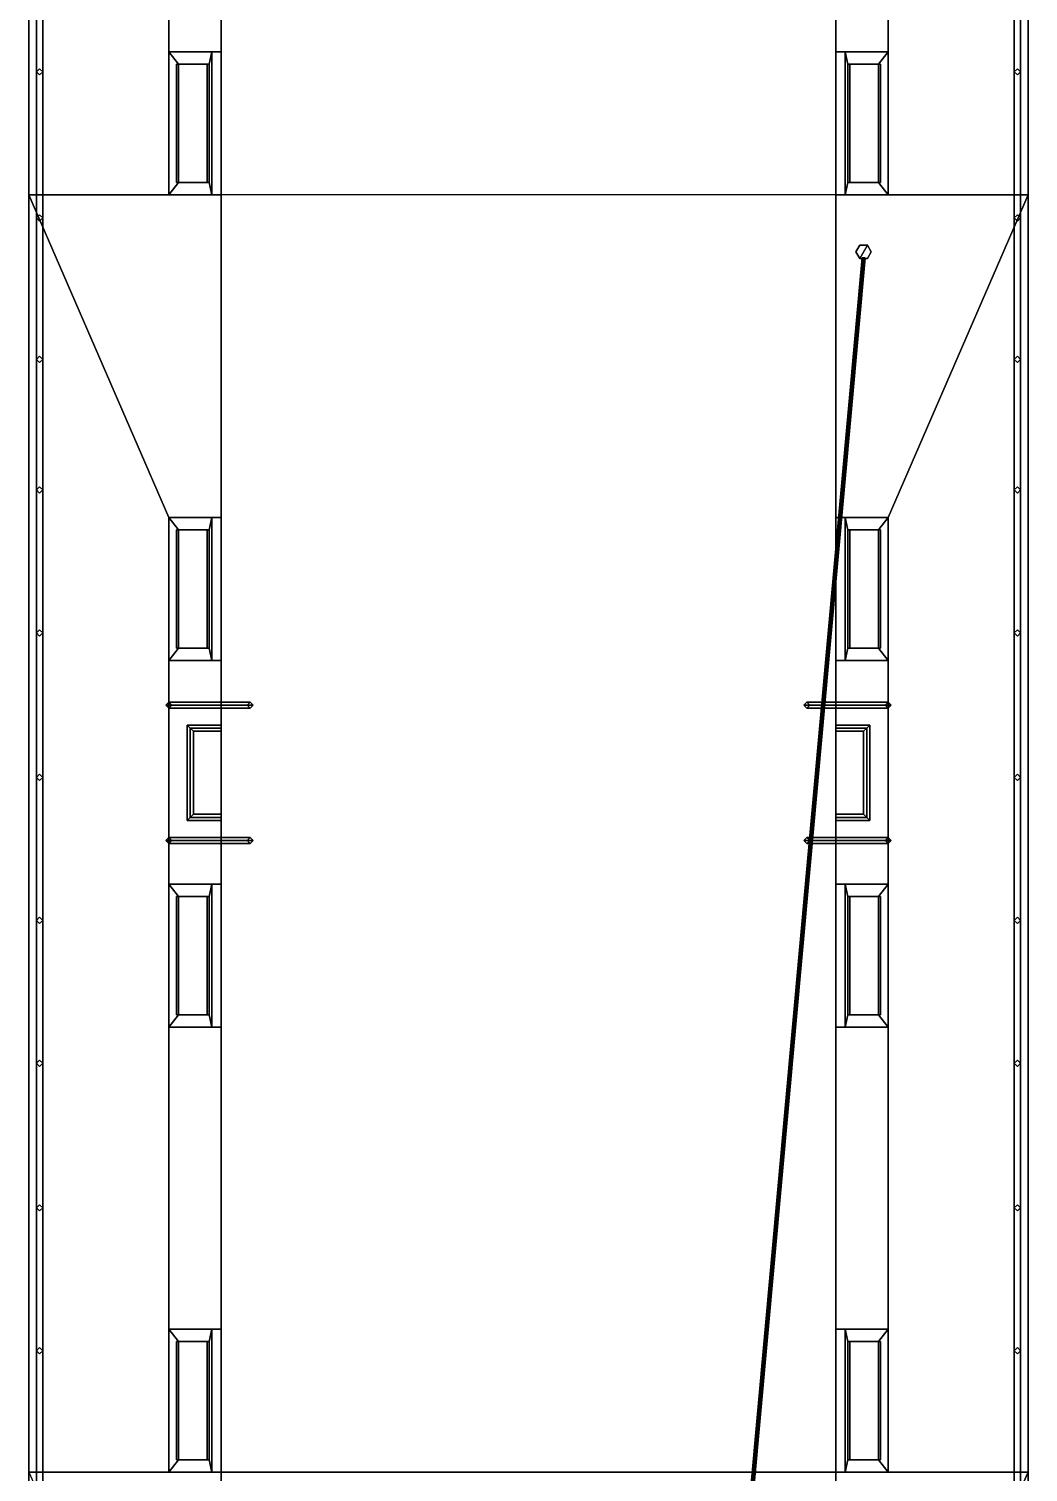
# Model space of a CAD drawing. Extents: x -3.3 to 3.3, y -23.5 to 23.5.
# Drawn here: x -3.25 to 3.25, y -7.39 to 2 of the extents above; entities that cross this region are included whole.
import ezdxf

# ---------------------------------------------------------------- set-up
doc = ezdxf.new("R2010")
doc.units = 0
doc.layers.get('0').update_dxf_attribs({"linetype": 'CONTINUOUS'})
doc.layers.add('RAILINGS', color=6, linetype='CONTINUOUS')

msp = doc.modelspace()

# ---------------------------------------------------------------- linework, layer by layer
for points in [[(-3.25, 10.1, -1.68), (-3.25, -15.78, -1.68), (-3.25, -23.47), (-3.25, 19.01)], [(3.25, -23.47), (3.25, -15.78, -1.68), (3.25, 10.1, -1.68), (3.25, 19.01)], [(3.25, 10.1, -1.68), (3.25, -15.78, -1.68), (-3.25, -15.78, -1.68), (-3.25, 10.1, -1.68)], [(-3.25, 10.1, 2.17), (-3.25, 0.92, 2.17), (-2.34, 0.92, 2.17), (-2.34, 4.65, 2.17)], [(-3.25, 10.1), (-3.25, 0.92), (-3.25, 0.92, 2.17), (-3.25, 10.1, 2.17)], [(2.34, 4.65, 2.17), (2.34, 0.92, 2.17), (3.25, 0.92, 2.17), (3.25, 10.1, 2.17)], [(3.25, 0.92, 2.17), (3.25, 0.92), (3.25, 10.1), (3.25, 10.1, 2.17)], [(-2.34, 3.72, 2.17), (-2.34, 1.85, 2.17), (-2, 1.85, 2.17), (-2, 3.72, 2.17)], [(2, 3.72, 2.17), (2, 1.85, 2.17), (2.34, 1.85, 2.17), (2.34, 3.72, 2.17)], [(-3.25, 0.92), (-3.25, -7.39), (-3.25, -7.39, 2.17), (-3.25, 0.92, 2.17)], [(-3.25, 0.92, 2.17), (-3.25, -7.39, 2.17), (-2.34, -7.39, 2.17), (-2.34, -1.18, 2.17)], [(-3.25, 0.92, 2.17), (-3.25, -7.39, 2.17), (3.25, -7.39, 2.17), (3.25, 0.92, 2.17)], [(-3.25, 0.92, 2.17), (-2.34, -1.18, 2.17), (-2, -1.18, 2.17), (-2, 0.92, 2.17)], [(2, -1.18, 2.17), (2.34, -1.18, 2.17), (3.25, 0.92, 2.17), (2, 0.92, 2.17)], [(2.34, -7.39, 2.17), (3.25, -7.39, 2.17), (3.25, 0.92, 2.17), (2.34, -1.18, 2.17)], [(3.25, -7.39, 2.17), (3.25, -7.39), (3.25, 0.92), (3.25, 0.92, 2.17)], [(2.155, 0.5933, 2.17), (2.13, 0.55, 2.17), (2.13, 0.55, 4.81), (2.155, 0.5933, 4.81)], [(2.155, 0.5933, 4.81), (2.13, 0.55, 4.81), (2.155, 0.5067, 4.81), (2.205, 0.5933, 4.81)], [(2.205, 0.5933, 2.17), (2.155, 0.5933, 2.17), (2.155, 0.5933, 4.81), (2.205, 0.5933, 4.81)], [(2.205, 0.5933, 4.81), (2.155, 0.5067, 4.81), (2.205, 0.5067, 4.81), (2.23, 0.55, 4.81)], [(2.23, 0.55, 2.17), (2.205, 0.5933, 2.17), (2.205, 0.5933, 4.81), (2.23, 0.55, 4.81)], [(2.17, 0.51, 4.71), (2.18, 0.51, 4.7), (0.91, -13.53, 6.93), (0.9, -13.53, 6.94)], [(2.18, 0.51, 4.72), (2.17, 0.51, 4.71), (0.9, -13.53, 6.94), (0.91, -13.53, 6.95)], [(2.18, 0.51, 4.7), (2.19, 0.51, 4.71), (0.92, -13.53, 6.94), (0.91, -13.53, 6.93)], [(2.19, 0.51, 4.71), (2.18, 0.51, 4.72), (0.91, -13.53, 6.95), (0.92, -13.53, 6.94)], [(2.13, 0.55, 2.17), (2.155, 0.5067, 2.17), (2.155, 0.5067, 4.81), (2.13, 0.55, 4.81)], [(2.155, 0.5067, 2.17), (2.205, 0.5067, 2.17), (2.205, 0.5067, 4.81), (2.155, 0.5067, 4.81)], [(2.205, 0.5067, 2.17), (2.23, 0.55, 2.17), (2.23, 0.55, 4.81), (2.205, 0.5067, 4.81)], [(-2.34, -2.11, 2.17), (-2.34, -3.565, 2.17), (-2, -3.565, 2.17), (-2, -2.11, 2.17)], [(2, -3.565, 2.17), (2.34, -3.565, 2.17), (2.34, -2.11, 2.17), (2, -2.11, 2.17)], [(-2, -2.55, 2.41), (-2, -2.53, 2.39), (-2.22, -2.53, 2.39), (-2.2, -2.55, 2.41)], [(-2, -2.53, 2.39), (-2, -2.55, 2.37), (-2.2, -2.55, 2.37), (-2.22, -2.53, 2.39)], [(-2.22, -3.15, 2.39), (-2.2, -3.13, 2.41), (-2.2, -2.55, 2.41), (-2.22, -2.53, 2.39)], [(-2.2, -3.13, 2.37), (-2.22, -3.15, 2.39), (-2.22, -2.53, 2.39), (-2.2, -2.55, 2.37)], [(-2.2, -3.13, 2.65), (-2.22, -3.15, 2.67), (-2.22, -2.53, 2.67), (-2.2, -2.55, 2.65)], [(-2.22, -3.15, 2.67), (-2.2, -3.13, 2.69), (-2.2, -2.55, 2.69), (-2.22, -2.53, 2.67)], [(-2, -2.53, 2.67), (-2, -2.55, 2.65), (-2.2, -2.55, 2.65), (-2.22, -2.53, 2.67)], [(-2, -2.55, 2.69), (-2, -2.53, 2.67), (-2.22, -2.53, 2.67), (-2.2, -2.55, 2.69)], [(-2, -2.55, 2.98), (-2, -2.53, 2.96), (-2.22, -2.53, 2.96), (-2.2, -2.55, 2.98)], [(-2, -2.53, 2.96), (-2, -2.55, 2.94), (-2.2, -2.55, 2.94), (-2.22, -2.53, 2.96)], [(-2.22, -3.15, 2.96), (-2.2, -3.13, 2.98), (-2.2, -2.55, 2.98), (-2.22, -2.53, 2.96)], [(-2.2, -3.13, 2.94), (-2.22, -3.15, 2.96), (-2.22, -2.53, 2.96), (-2.2, -2.55, 2.94)], [(-2.2, -3.13, 3.22), (-2.22, -3.15, 3.24), (-2.22, -2.53, 3.24), (-2.2, -2.55, 3.22)], [(-2.22, -3.15, 3.24), (-2.2, -3.13, 3.26), (-2.2, -2.55, 3.26), (-2.22, -2.53, 3.24)], [(-2, -2.53, 3.24), (-2, -2.55, 3.22), (-2.2, -2.55, 3.22), (-2.22, -2.53, 3.24)], [(-2, -2.55, 3.26), (-2, -2.53, 3.24), (-2.22, -2.53, 3.24), (-2.2, -2.55, 3.26)], [(-2, -2.55, 3.54), (-2, -2.53, 3.52), (-2.22, -2.53, 3.52), (-2.2, -2.55, 3.54)], [(-2, -2.53, 3.52), (-2, -2.55, 3.5), (-2.2, -2.55, 3.5), (-2.22, -2.53, 3.52)], [(-2.22, -3.15, 3.52), (-2.2, -3.13, 3.54), (-2.2, -2.55, 3.54), (-2.22, -2.53, 3.52)], [(-2.2, -3.13, 3.5), (-2.22, -3.15, 3.52), (-2.22, -2.53, 3.52), (-2.2, -2.55, 3.5)], [(2, -2.53, 2.39), (2, -2.55, 2.41), (2.2, -2.55, 2.41), (2.22, -2.53, 2.39)], [(2, -2.55, 2.37), (2, -2.53, 2.39), (2.22, -2.53, 2.39), (2.2, -2.55, 2.37)], [(2, -2.55, 2.65), (2, -2.53, 2.67), (2.22, -2.53, 2.67), (2.2, -2.55, 2.65)], [(2, -2.53, 2.67), (2, -2.55, 2.69), (2.2, -2.55, 2.69), (2.22, -2.53, 2.67)], [(2, -2.53, 2.96), (2, -2.55, 2.98), (2.2, -2.55, 2.98), (2.22, -2.53, 2.96)], [(2, -2.55, 2.94), (2, -2.53, 2.96), (2.22, -2.53, 2.96), (2.2, -2.55, 2.94)], [(2, -2.55, 3.22), (2, -2.53, 3.24), (2.22, -2.53, 3.24), (2.2, -2.55, 3.22)], [(2, -2.53, 3.24), (2, -2.55, 3.26), (2.2, -2.55, 3.26), (2.22, -2.53, 3.24)], [(2, -2.53, 3.52), (2, -2.55, 3.54), (2.2, -2.55, 3.54), (2.22, -2.53, 3.52)], [(2, -2.55, 3.5), (2, -2.53, 3.52), (2.22, -2.53, 3.52), (2.2, -2.55, 3.5)], [(2.22, -2.53, 2.39), (2.2, -2.55, 2.41), (2.2, -3.13, 2.41), (2.22, -3.15, 2.39)], [(2.2, -2.55, 2.37), (2.22, -2.53, 2.39), (2.22, -3.15, 2.39), (2.2, -3.13, 2.37)], [(2.2, -2.55, 2.65), (2.22, -2.53, 2.67), (2.22, -3.15, 2.67), (2.2, -3.13, 2.65)], [(2.22, -2.53, 2.67), (2.2, -2.55, 2.69), (2.2, -3.13, 2.69), (2.22, -3.15, 2.67)], [(2.22, -2.53, 2.96), (2.2, -2.55, 2.98), (2.2, -3.13, 2.98), (2.22, -3.15, 2.96)], [(2.2, -2.55, 2.94), (2.22, -2.53, 2.96), (2.22, -3.15, 2.96), (2.2, -3.13, 2.94)], [(2.2, -2.55, 3.22), (2.22, -2.53, 3.24), (2.22, -3.15, 3.24), (2.2, -3.13, 3.22)], [(2.22, -2.53, 3.24), (2.2, -2.55, 3.26), (2.2, -3.13, 3.26), (2.22, -3.15, 3.24)], [(2.22, -2.53, 3.52), (2.2, -2.55, 3.54), (2.2, -3.13, 3.54), (2.22, -3.15, 3.52)], [(2.2, -2.55, 3.5), (2.22, -2.53, 3.52), (2.22, -3.15, 3.52), (2.2, -3.13, 3.5)], [(-2, -2.57, 2.39), (-2, -2.55, 2.41), (-2.2, -2.55, 2.41), (-2.18, -2.57, 2.39)], [(-2, -2.55, 2.37), (-2, -2.57, 2.39), (-2.18, -2.57, 2.39), (-2.2, -2.55, 2.37)], [(-2.2, -3.13, 2.41), (-2.18, -3.11, 2.39), (-2.18, -2.57, 2.39), (-2.2, -2.55, 2.41)], [(-2.18, -3.11, 2.39), (-2.2, -3.13, 2.37), (-2.2, -2.55, 2.37), (-2.18, -2.57, 2.39)], [(-2.18, -3.11, 2.67), (-2.2, -3.13, 2.65), (-2.2, -2.55, 2.65), (-2.18, -2.57, 2.67)], [(-2.2, -3.13, 2.69), (-2.18, -3.11, 2.67), (-2.18, -2.57, 2.67), (-2.2, -2.55, 2.69)], [(-2, -2.55, 2.65), (-2, -2.57, 2.67), (-2.18, -2.57, 2.67), (-2.2, -2.55, 2.65)], [(-2, -2.57, 2.67), (-2, -2.55, 2.69), (-2.2, -2.55, 2.69), (-2.18, -2.57, 2.67)], [(-2, -2.57, 2.96), (-2, -2.55, 2.98), (-2.2, -2.55, 2.98), (-2.18, -2.57, 2.96)], [(-2, -2.55, 2.94), (-2, -2.57, 2.96), (-2.18, -2.57, 2.96), (-2.2, -2.55, 2.94)], [(-2.2, -3.13, 2.98), (-2.18, -3.11, 2.96), (-2.18, -2.57, 2.96), (-2.2, -2.55, 2.98)], [(-2.18, -3.11, 2.96), (-2.2, -3.13, 2.94), (-2.2, -2.55, 2.94), (-2.18, -2.57, 2.96)], [(-2.18, -3.11, 3.24), (-2.2, -3.13, 3.22), (-2.2, -2.55, 3.22), (-2.18, -2.57, 3.24)], [(-2.2, -3.13, 3.26), (-2.18, -3.11, 3.24), (-2.18, -2.57, 3.24), (-2.2, -2.55, 3.26)], [(-2, -2.55, 3.22), (-2, -2.57, 3.24), (-2.18, -2.57, 3.24), (-2.2, -2.55, 3.22)], [(-2, -2.57, 3.24), (-2, -2.55, 3.26), (-2.2, -2.55, 3.26), (-2.18, -2.57, 3.24)], [(-2, -2.57, 3.52), (-2, -2.55, 3.54), (-2.2, -2.55, 3.54), (-2.18, -2.57, 3.52)], [(-2, -2.55, 3.5), (-2, -2.57, 3.52), (-2.18, -2.57, 3.52), (-2.2, -2.55, 3.5)], [(-2.2, -3.13, 3.54), (-2.18, -3.11, 3.52), (-2.18, -2.57, 3.52), (-2.2, -2.55, 3.54)], [(-2.18, -3.11, 3.52), (-2.2, -3.13, 3.5), (-2.2, -2.55, 3.5), (-2.18, -2.57, 3.52)], [(2, -2.55, 2.41), (2, -2.57, 2.39), (2.18, -2.57, 2.39), (2.2, -2.55, 2.41)], [(2, -2.57, 2.39), (2, -2.55, 2.37), (2.2, -2.55, 2.37), (2.18, -2.57, 2.39)], [(2, -2.57, 2.67), (2, -2.55, 2.65), (2.2, -2.55, 2.65), (2.18, -2.57, 2.67)], [(2, -2.55, 2.69), (2, -2.57, 2.67), (2.18, -2.57, 2.67), (2.2, -2.55, 2.69)], [(2, -2.55, 2.98), (2, -2.57, 2.96), (2.18, -2.57, 2.96), (2.2, -2.55, 2.98)], [(2, -2.57, 2.96), (2, -2.55, 2.94), (2.2, -2.55, 2.94), (2.18, -2.57, 2.96)], [(2, -2.57, 3.24), (2, -2.55, 3.22), (2.2, -2.55, 3.22), (2.18, -2.57, 3.24)], [(2, -2.55, 3.26), (2, -2.57, 3.24), (2.18, -2.57, 3.24), (2.2, -2.55, 3.26)], [(2, -2.55, 3.54), (2, -2.57, 3.52), (2.18, -2.57, 3.52), (2.2, -2.55, 3.54)], [(2, -2.57, 3.52), (2, -2.55, 3.5), (2.2, -2.55, 3.5), (2.18, -2.57, 3.52)], [(2.2, -2.55, 2.41), (2.18, -2.57, 2.39), (2.18, -3.11, 2.39), (2.2, -3.13, 2.41)], [(2.18, -2.57, 2.39), (2.2, -2.55, 2.37), (2.2, -3.13, 2.37), (2.18, -3.11, 2.39)], [(2.18, -2.57, 2.67), (2.2, -2.55, 2.65), (2.2, -3.13, 2.65), (2.18, -3.11, 2.67)], [(2.2, -2.55, 2.69), (2.18, -2.57, 2.67), (2.18, -3.11, 2.67), (2.2, -3.13, 2.69)], [(2.2, -2.55, 2.98), (2.18, -2.57, 2.96), (2.18, -3.11, 2.96), (2.2, -3.13, 2.98)], [(2.18, -2.57, 2.96), (2.2, -2.55, 2.94), (2.2, -3.13, 2.94), (2.18, -3.11, 2.96)], [(2.18, -2.57, 3.24), (2.2, -2.55, 3.22), (2.2, -3.13, 3.22), (2.18, -3.11, 3.24)], [(2.2, -2.55, 3.26), (2.18, -2.57, 3.24), (2.18, -3.11, 3.24), (2.2, -3.13, 3.26)], [(2.2, -2.55, 3.54), (2.18, -2.57, 3.52), (2.18, -3.11, 3.52), (2.2, -3.13, 3.54)], [(2.18, -2.57, 3.52), (2.2, -2.55, 3.5), (2.2, -3.13, 3.5), (2.18, -3.11, 3.52)], [(-2, -3.15, 2.39), (-2, -3.13, 2.41), (-2.2, -3.13, 2.41), (-2.22, -3.15, 2.39)], [(-2, -3.13, 2.37), (-2, -3.15, 2.39), (-2.22, -3.15, 2.39), (-2.2, -3.13, 2.37)], [(-2, -3.13, 2.65), (-2, -3.15, 2.67), (-2.22, -3.15, 2.67), (-2.2, -3.13, 2.65)], [(-2, -3.15, 2.67), (-2, -3.13, 2.69), (-2.2, -3.13, 2.69), (-2.22, -3.15, 2.67)], [(-2, -3.15, 2.96), (-2, -3.13, 2.98), (-2.2, -3.13, 2.98), (-2.22, -3.15, 2.96)], [(-2, -3.13, 2.94), (-2, -3.15, 2.96), (-2.22, -3.15, 2.96), (-2.2, -3.13, 2.94)], [(-2, -3.13, 3.22), (-2, -3.15, 3.24), (-2.22, -3.15, 3.24), (-2.2, -3.13, 3.22)], [(-2, -3.15, 3.24), (-2, -3.13, 3.26), (-2.2, -3.13, 3.26), (-2.22, -3.15, 3.24)], [(-2, -3.15, 3.52), (-2, -3.13, 3.54), (-2.2, -3.13, 3.54), (-2.22, -3.15, 3.52)], [(-2, -3.13, 3.5), (-2, -3.15, 3.52), (-2.22, -3.15, 3.52), (-2.2, -3.13, 3.5)], [(-2, -3.13, 2.41), (-2, -3.11, 2.39), (-2.18, -3.11, 2.39), (-2.2, -3.13, 2.41)], [(-2, -3.11, 2.39), (-2, -3.13, 2.37), (-2.2, -3.13, 2.37), (-2.18, -3.11, 2.39)], [(-2, -3.11, 2.67), (-2, -3.13, 2.65), (-2.2, -3.13, 2.65), (-2.18, -3.11, 2.67)], [(-2, -3.13, 2.69), (-2, -3.11, 2.67), (-2.18, -3.11, 2.67), (-2.2, -3.13, 2.69)], [(-2, -3.13, 2.98), (-2, -3.11, 2.96), (-2.18, -3.11, 2.96), (-2.2, -3.13, 2.98)], [(-2, -3.11, 2.96), (-2, -3.13, 2.94), (-2.2, -3.13, 2.94), (-2.18, -3.11, 2.96)], [(-2, -3.11, 3.24), (-2, -3.13, 3.22), (-2.2, -3.13, 3.22), (-2.18, -3.11, 3.24)], [(-2, -3.13, 3.26), (-2, -3.11, 3.24), (-2.18, -3.11, 3.24), (-2.2, -3.13, 3.26)], [(-2, -3.13, 3.54), (-2, -3.11, 3.52), (-2.18, -3.11, 3.52), (-2.2, -3.13, 3.54)], [(-2, -3.11, 3.52), (-2, -3.13, 3.5), (-2.2, -3.13, 3.5), (-2.18, -3.11, 3.52)], [(2, -3.11, 2.39), (2, -3.13, 2.41), (2.2, -3.13, 2.41), (2.18, -3.11, 2.39)], [(2, -3.13, 2.37), (2, -3.11, 2.39), (2.18, -3.11, 2.39), (2.2, -3.13, 2.37)], [(2, -3.13, 2.65), (2, -3.11, 2.67), (2.18, -3.11, 2.67), (2.2, -3.13, 2.65)], [(2, -3.11, 2.67), (2, -3.13, 2.69), (2.2, -3.13, 2.69), (2.18, -3.11, 2.67)], [(2, -3.11, 2.96), (2, -3.13, 2.98), (2.2, -3.13, 2.98), (2.18, -3.11, 2.96)], [(2, -3.13, 2.94), (2, -3.11, 2.96), (2.18, -3.11, 2.96), (2.2, -3.13, 2.94)], [(2, -3.13, 3.22), (2, -3.11, 3.24), (2.18, -3.11, 3.24), (2.2, -3.13, 3.22)], [(2, -3.11, 3.24), (2, -3.13, 3.26), (2.2, -3.13, 3.26), (2.18, -3.11, 3.24)], [(2, -3.11, 3.52), (2, -3.13, 3.54), (2.2, -3.13, 3.54), (2.18, -3.11, 3.52)], [(2, -3.13, 3.5), (2, -3.11, 3.52), (2.18, -3.11, 3.52), (2.2, -3.13, 3.5)], [(2, -3.13, 2.41), (2, -3.15, 2.39), (2.22, -3.15, 2.39), (2.2, -3.13, 2.41)], [(2, -3.15, 2.39), (2, -3.13, 2.37), (2.2, -3.13, 2.37), (2.22, -3.15, 2.39)], [(2, -3.15, 2.67), (2, -3.13, 2.65), (2.2, -3.13, 2.65), (2.22, -3.15, 2.67)], [(2, -3.13, 2.69), (2, -3.15, 2.67), (2.22, -3.15, 2.67), (2.2, -3.13, 2.69)], [(2, -3.13, 2.98), (2, -3.15, 2.96), (2.22, -3.15, 2.96), (2.2, -3.13, 2.98)], [(2, -3.15, 2.96), (2, -3.13, 2.94), (2.2, -3.13, 2.94), (2.22, -3.15, 2.96)], [(2, -3.15, 3.24), (2, -3.13, 3.22), (2.2, -3.13, 3.22), (2.22, -3.15, 3.24)], [(2, -3.13, 3.26), (2, -3.15, 3.24), (2.22, -3.15, 3.24), (2.2, -3.13, 3.26)], [(2, -3.13, 3.54), (2, -3.15, 3.52), (2.22, -3.15, 3.52), (2.2, -3.13, 3.54)], [(2, -3.15, 3.52), (2, -3.13, 3.5), (2.2, -3.13, 3.5), (2.22, -3.15, 3.52)], [(-2.34, -4.495, 2.17), (-2.34, -6.46, 2.17), (-2, -6.46, 2.17), (-2, -4.495, 2.17)], [(2, -6.46, 2.17), (2.34, -6.46, 2.17), (2.34, -4.495, 2.17), (2, -4.495, 2.17)], [(-3.25, -7.39), (-3.25, -15.78), (-3.25, -15.78, 2.17), (-3.25, -7.39, 2.17)], [(-3.25, -7.39, 2.17), (-3.25, -15.78, 2.17), (3.25, -15.78, 2.17), (3.25, -7.39, 2.17)], [(-3.25, -7.39, 2.17), (-2.41, -9.25, 2.17), (-2, -9.25, 2.17), (-2, -7.39, 2.17)], [(2, -9.25, 2.17), (2.41, -9.25, 2.17), (3.25, -7.39, 2.17), (2, -7.39, 2.17)], [(2.41, -15.78, 2.17), (3.25, -15.78, 2.17), (3.25, -7.39, 2.17), (2.41, -9.25, 2.17)], [(3.25, -15.78, 2.17), (3.25, -15.78), (3.25, -7.39), (3.25, -7.39, 2.17)]]:
    msp.add_3dface(points)
at = {"color": 3}
for points in [[(-2, -9.25, 3.83), (-2, 7.41, 3.83), (-2, 4.65, 3.51), (-2, -7.39, 3.51)], [(-2, 7.41, 3.83), (-2, -9.25, 3.83), (2, -9.25, 3.83), (2, 7.41, 3.83)], [(2, 7.41, 3.83), (2, -9.25, 3.83), (2, -7.39, 3.51), (2, 4.65, 3.51)], [(-2, 3.72, 3.51), (-2, 3.72, 2.17), (-2, 1.85, 2.17), (-2, 1.85, 3.51)], [(2, 1.85, 3.51), (2, 1.85, 2.17), (2, 3.72, 2.17), (2, 3.72, 3.51)], [(-2, 1.85, 3.51), (-2, 1.85, 2.17), (-2.34, 1.85, 2.17), (-2.06, 1.85, 3.51)], [(-2.06, 1.85, 3.51), (-2.34, 1.85, 2.17), (-2.2771, 1.77, 2.4712), (-2.0767, 1.77, 3.43)], [(-2.2771, 1.77, 2.4712), (-2.34, 1.85, 2.17), (-2.34, 0.92, 2.17), (-2.2771, 1, 2.4712)], [(-2.06, 0.92, 3.51), (-2.06, 1.85, 3.51), (-2.0767, 1.77, 3.43), (-2.0767, 1, 3.43)], [(-2, 0.92, 3.51), (-2, 1.85, 3.51), (-2.06, 1.85, 3.51), (-2.06, 0.92, 3.51)], [(2.06, 1.85, 3.51), (2.34, 1.85, 2.17), (2, 1.85, 2.17), (2, 1.85, 3.51)], [(2, 1.85, 3.51), (2, 0.92, 3.51), (2.06, 0.92, 3.51), (2.06, 1.85, 3.51)], [(2.0767, 1.77, 3.43), (2.2771, 1.77, 2.4712), (2.34, 1.85, 2.17), (2.06, 1.85, 3.51)], [(2.06, 1.85, 3.51), (2.06, 0.92, 3.51), (2.0767, 1, 3.43), (2.0767, 1.77, 3.43)], [(2.2771, 1, 2.4712), (2.34, 0.92, 2.17), (2.34, 1.85, 2.17), (2.2771, 1.77, 2.4712)], [(-2.09, 1.77, 3.43), (-2.29, 1.77, 2.48), (-2.29, 1, 2.48), (-2.09, 1, 3.43)], [(-2.0767, 1.77, 3.43), (-2.2771, 1.77, 2.4712), (-2.29, 1.77, 2.48), (-2.09, 1.77, 3.43)], [(-2.29, 1, 2.48), (-2.29, 1.77, 2.48), (-2.2771, 1.77, 2.4712), (-2.2771, 1, 2.4712)], [(-2.0767, 1, 3.43), (-2.0767, 1.77, 3.43), (-2.09, 1.77, 3.43), (-2.09, 1, 3.43)], [(2.09, 1.77, 3.43), (2.29, 1.77, 2.48), (2.2771, 1.77, 2.4712), (2.0767, 1.77, 3.43)], [(2.0767, 1.77, 3.43), (2.0767, 1, 3.43), (2.09, 1, 3.43), (2.09, 1.77, 3.43)], [(2.09, 1, 3.43), (2.29, 1, 2.48), (2.29, 1.77, 2.48), (2.09, 1.77, 3.43)], [(2.29, 1.77, 2.48), (2.29, 1, 2.48), (2.2771, 1, 2.4712), (2.2771, 1.77, 2.4712)], [(-2.0767, 1, 3.43), (-2.2771, 1, 2.4712), (-2.34, 0.92, 2.17), (-2.06, 0.92, 3.51)], [(-2.09, 1, 3.43), (-2.29, 1, 2.48), (-2.2771, 1, 2.4712), (-2.0767, 1, 3.43)], [(2.06, 0.92, 3.51), (2.34, 0.92, 2.17), (2.2771, 1, 2.4712), (2.0767, 1, 3.43)], [(2.0767, 1, 3.43), (2.2771, 1, 2.4712), (2.29, 1, 2.48), (2.09, 1, 3.43)], [(-2.06, 0.92, 3.51), (-2.34, 0.92, 2.17), (-2, 0.92, 2.17), (-2, 0.92, 3.51)], [(-2, 0.92, 3.51), (-2, 0.92, 2.17), (-2, -1.18, 2.17), (-2, -1.18, 3.51)], [(2, -1.18, 3.51), (2, -1.18, 2.17), (2, 0.92, 2.17), (2, 0.92, 3.51)], [(2, 0.92, 3.51), (2, 0.92, 2.17), (2.34, 0.92, 2.17), (2.06, 0.92, 3.51)], [(-2.06, -1.18, 3.51), (-2.34, -1.18, 2.17), (-2.2771, -1.26, 2.4712), (-2.0767, -1.26, 3.43)], [(-2, -1.18, 3.51), (-2, -1.18, 2.17), (-2.34, -1.18, 2.17), (-2.06, -1.18, 3.51)], [(-2.2771, -1.26, 2.4712), (-2.34, -1.18, 2.17), (-2.34, -2.11, 2.17), (-2.2771, -2.03, 2.4712)], [(-2.06, -2.11, 3.51), (-2.06, -1.18, 3.51), (-2.0767, -1.26, 3.43), (-2.0767, -2.03, 3.43)], [(-2, -2.11, 3.51), (-2, -1.18, 3.51), (-2.06, -1.18, 3.51), (-2.06, -2.11, 3.51)], [(2.06, -1.18, 3.51), (2.34, -1.18, 2.17), (2, -1.18, 2.17), (2, -1.18, 3.51)], [(2, -1.18, 3.51), (2, -2.11, 3.51), (2.06, -2.11, 3.51), (2.06, -1.18, 3.51)], [(2.0767, -1.26, 3.43), (2.2771, -1.26, 2.4712), (2.34, -1.18, 2.17), (2.06, -1.18, 3.51)], [(2.06, -1.18, 3.51), (2.06, -2.11, 3.51), (2.0767, -2.03, 3.43), (2.0767, -1.26, 3.43)], [(2.2771, -2.03, 2.4712), (2.34, -2.11, 2.17), (2.34, -1.18, 2.17), (2.2771, -1.26, 2.4712)], [(-2.0767, -1.26, 3.43), (-2.2771, -1.26, 2.4712), (-2.29, -1.26, 2.48), (-2.09, -1.26, 3.43)], [(-2.09, -1.26, 3.43), (-2.29, -1.26, 2.48), (-2.29, -2.03, 2.48), (-2.09, -2.03, 3.43)], [(-2.29, -2.03, 2.48), (-2.29, -1.26, 2.48), (-2.2771, -1.26, 2.4712), (-2.2771, -2.03, 2.4712)], [(-2.0767, -2.03, 3.43), (-2.0767, -1.26, 3.43), (-2.09, -1.26, 3.43), (-2.09, -2.03, 3.43)], [(2.09, -1.26, 3.43), (2.29, -1.26, 2.48), (2.2771, -1.26, 2.4712), (2.0767, -1.26, 3.43)], [(2.0767, -1.26, 3.43), (2.0767, -2.03, 3.43), (2.09, -2.03, 3.43), (2.09, -1.26, 3.43)], [(2.09, -2.03, 3.43), (2.29, -2.03, 2.48), (2.29, -1.26, 2.48), (2.09, -1.26, 3.43)], [(2.29, -1.26, 2.48), (2.29, -2.03, 2.48), (2.2771, -2.03, 2.4712), (2.2771, -1.26, 2.4712)], [(-2.0767, -2.03, 3.43), (-2.2771, -2.03, 2.4712), (-2.34, -2.11, 2.17), (-2.06, -2.11, 3.51)], [(-2.09, -2.03, 3.43), (-2.29, -2.03, 2.48), (-2.2771, -2.03, 2.4712), (-2.0767, -2.03, 3.43)], [(2.06, -2.11, 3.51), (2.34, -2.11, 2.17), (2.2771, -2.03, 2.4712), (2.0767, -2.03, 3.43)], [(2.0767, -2.03, 3.43), (2.2771, -2.03, 2.4712), (2.29, -2.03, 2.48), (2.09, -2.03, 3.43)], [(-2.06, -2.11, 3.51), (-2.34, -2.11, 2.17), (-2, -2.11, 2.17), (-2, -2.11, 3.51)], [(-2, -2.11, 3.51), (-2, -2.11, 2.17), (-2, -3.565, 2.17), (-2, -3.565, 3.51)], [(2, -3.565, 3.51), (2, -3.565, 2.17), (2, -2.11, 2.17), (2, -2.11, 3.51)], [(2, -2.11, 3.51), (2, -2.11, 2.17), (2.34, -2.11, 2.17), (2.06, -2.11, 3.51)], [(-2.2771, -3.645, 2.4712), (-2.34, -3.565, 2.17), (-2.34, -4.495, 2.17), (-2.2771, -4.415, 2.4712)], [(-2.06, -3.565, 3.51), (-2.34, -3.565, 2.17), (-2.2771, -3.645, 2.4712), (-2.0767, -3.645, 3.43)], [(-2, -3.565, 3.51), (-2, -3.565, 2.17), (-2.34, -3.565, 2.17), (-2.06, -3.565, 3.51)], [(-2.06, -4.495, 3.51), (-2.06, -3.565, 3.51), (-2.0767, -3.645, 3.43), (-2.0767, -4.415, 3.43)], [(-2, -4.495, 3.51), (-2, -3.565, 3.51), (-2.06, -3.565, 3.51), (-2.06, -4.495, 3.51)], [(2, -3.565, 3.51), (2, -4.495, 3.51), (2.06, -4.495, 3.51), (2.06, -3.565, 3.51)], [(2.06, -3.565, 3.51), (2.34, -3.565, 2.17), (2, -3.565, 2.17), (2, -3.565, 3.51)], [(2.06, -3.565, 3.51), (2.06, -4.495, 3.51), (2.0767, -4.415, 3.43), (2.0767, -3.645, 3.43)], [(2.0767, -3.645, 3.43), (2.2771, -3.645, 2.4712), (2.34, -3.565, 2.17), (2.06, -3.565, 3.51)], [(2.2771, -4.415, 2.4712), (2.34, -4.495, 2.17), (2.34, -3.565, 2.17), (2.2771, -3.645, 2.4712)], [(-2.09, -3.645, 3.43), (-2.29, -3.645, 2.48), (-2.29, -4.415, 2.48), (-2.09, -4.415, 3.43)], [(-2.0767, -3.645, 3.43), (-2.2771, -3.645, 2.4712), (-2.29, -3.645, 2.48), (-2.09, -3.645, 3.43)], [(-2.29, -4.415, 2.48), (-2.29, -3.645, 2.48), (-2.2771, -3.645, 2.4712), (-2.2771, -4.415, 2.4712)], [(-2.0767, -4.415, 3.43), (-2.0767, -3.645, 3.43), (-2.09, -3.645, 3.43), (-2.09, -4.415, 3.43)], [(2.09, -3.645, 3.43), (2.29, -3.645, 2.48), (2.2771, -3.645, 2.4712), (2.0767, -3.645, 3.43)], [(2.0767, -3.645, 3.43), (2.0767, -4.415, 3.43), (2.09, -4.415, 3.43), (2.09, -3.645, 3.43)], [(2.09, -4.415, 3.43), (2.29, -4.415, 2.48), (2.29, -3.645, 2.48), (2.09, -3.645, 3.43)], [(2.29, -3.645, 2.48), (2.29, -4.415, 2.48), (2.2771, -4.415, 2.4712), (2.2771, -3.645, 2.4712)], [(-2.0767, -4.415, 3.43), (-2.2771, -4.415, 2.4712), (-2.34, -4.495, 2.17), (-2.06, -4.495, 3.51)], [(-2.06, -4.495, 3.51), (-2.34, -4.495, 2.17), (-2, -4.495, 2.17), (-2, -4.495, 3.51)], [(-2.09, -4.415, 3.43), (-2.29, -4.415, 2.48), (-2.2771, -4.415, 2.4712), (-2.0767, -4.415, 3.43)], [(-2, -4.495, 3.51), (-2, -4.495, 2.17), (-2, -6.46, 2.17), (-2, -6.46, 3.51)], [(2, -6.46, 3.51), (2, -6.46, 2.17), (2, -4.495, 2.17), (2, -4.495, 3.51)], [(2, -4.495, 3.51), (2, -4.495, 2.17), (2.34, -4.495, 2.17), (2.06, -4.495, 3.51)], [(2.06, -4.495, 3.51), (2.34, -4.495, 2.17), (2.2771, -4.415, 2.4712), (2.0767, -4.415, 3.43)], [(2.0767, -4.415, 3.43), (2.2771, -4.415, 2.4712), (2.29, -4.415, 2.48), (2.09, -4.415, 3.43)], [(-2, -6.46, 3.51), (-2, -6.46, 2.17), (-2.34, -6.46, 2.17), (-2.06, -6.46, 3.51)], [(-2.06, -6.46, 3.51), (-2.34, -6.46, 2.17), (-2.2771, -6.54, 2.4712), (-2.0767, -6.54, 3.43)], [(-2.2771, -6.54, 2.4712), (-2.34, -6.46, 2.17), (-2.34, -7.39, 2.17), (-2.2771, -7.31, 2.4712)], [(-2.06, -7.39, 3.51), (-2.06, -6.46, 3.51), (-2.0767, -6.54, 3.43), (-2.0767, -7.31, 3.43)], [(-2, -7.39, 3.51), (-2, -6.46, 3.51), (-2.06, -6.46, 3.51), (-2.06, -7.39, 3.51)], [(2.06, -6.46, 3.51), (2.34, -6.46, 2.17), (2, -6.46, 2.17), (2, -6.46, 3.51)], [(2, -6.46, 3.51), (2, -7.39, 3.51), (2.06, -7.39, 3.51), (2.06, -6.46, 3.51)], [(2.0767, -6.54, 3.43), (2.2771, -6.54, 2.4712), (2.34, -6.46, 2.17), (2.06, -6.46, 3.51)], [(2.06, -6.46, 3.51), (2.06, -7.39, 3.51), (2.0767, -7.31, 3.43), (2.0767, -6.54, 3.43)], [(2.2771, -7.31, 2.4712), (2.34, -7.39, 2.17), (2.34, -6.46, 2.17), (2.2771, -6.54, 2.4712)], [(-2.0767, -6.54, 3.43), (-2.2771, -6.54, 2.4712), (-2.29, -6.54, 2.48), (-2.09, -6.54, 3.43)], [(-2.09, -6.54, 3.43), (-2.29, -6.54, 2.48), (-2.29, -7.31, 2.48), (-2.09, -7.31, 3.43)], [(-2.29, -7.31, 2.48), (-2.29, -6.54, 2.48), (-2.2771, -6.54, 2.4712), (-2.2771, -7.31, 2.4712)], [(-2.0767, -7.31, 3.43), (-2.0767, -6.54, 3.43), (-2.09, -6.54, 3.43), (-2.09, -7.31, 3.43)], [(2.09, -6.54, 3.43), (2.29, -6.54, 2.48), (2.2771, -6.54, 2.4712), (2.0767, -6.54, 3.43)], [(2.0767, -6.54, 3.43), (2.0767, -7.31, 3.43), (2.09, -7.31, 3.43), (2.09, -6.54, 3.43)], [(2.09, -7.31, 3.43), (2.29, -7.31, 2.48), (2.29, -6.54, 2.48), (2.09, -6.54, 3.43)], [(2.29, -6.54, 2.48), (2.29, -7.31, 2.48), (2.2771, -7.31, 2.4712), (2.2771, -6.54, 2.4712)], [(-2.0767, -7.31, 3.43), (-2.2771, -7.31, 2.4712), (-2.34, -7.39, 2.17), (-2.06, -7.39, 3.51)], [(-2.09, -7.31, 3.43), (-2.29, -7.31, 2.48), (-2.2771, -7.31, 2.4712), (-2.0767, -7.31, 3.43)], [(2.06, -7.39, 3.51), (2.34, -7.39, 2.17), (2.2771, -7.31, 2.4712), (2.0767, -7.31, 3.43)], [(2.0767, -7.31, 3.43), (2.2771, -7.31, 2.4712), (2.29, -7.31, 2.48), (2.09, -7.31, 3.43)], [(-2.06, -7.39, 3.51), (-2.34, -7.39, 2.17), (-2, -7.39, 2.17), (-2, -7.39, 3.51)], [(-2, -7.39, 3.51), (-2, -7.39, 2.17), (-2, -9.25, 2.17), (-2, -9.25, 3.83)], [(2, -9.25, 3.83), (2, -9.25, 2.17), (2, -7.39, 2.17), (2, -7.39, 3.51)], [(2, -7.39, 3.51), (2, -7.39, 2.17), (2.34, -7.39, 2.17), (2.06, -7.39, 3.51)]]:
    msp.add_3dface(points, dxfattribs=at)
at = {"layer": 'RAILINGS'}
for points in [[(-3.16, 20.36, 2.65), (-3.16, -23.38, 2.65), (-3.2, -23.38, 2.65), (-3.2, 20.36, 2.65)], [(-3.2, 20.36, 2.65), (-3.2, -23.38, 2.65), (-3.16, -23.38, 2.65), (-3.16, 20.36, 2.65)], [(-3.2, 20.36, 3.11), (-3.2, -23.38, 3.11), (-3.16, -23.38, 3.11), (-3.16, 20.36, 3.11)], [(-3.16, 20.36, 3.11), (-3.16, -23.38, 3.11), (-3.2, -23.38, 3.11), (-3.2, 20.36, 3.11)], [(3.16, 20.36, 2.65), (3.16, -23.38, 2.65), (3.2, -23.38, 2.65), (3.2, 20.36, 2.65)], [(3.2, 20.36, 2.65), (3.2, -23.38, 2.65), (3.16, -23.38, 2.65), (3.16, 20.36, 2.65)], [(3.16, 20.36, 3.11), (3.16, -23.38, 3.11), (3.2, -23.38, 3.11), (3.2, 20.36, 3.11)], [(3.2, 20.36, 3.11), (3.2, -23.38, 3.11), (3.16, -23.38, 3.11), (3.16, 20.36, 3.11)], [(-3.18, 1.74, 2.17), (-3.2, 1.72, 2.17), (-3.2, 1.72, 3.11), (-3.18, 1.74, 3.11)], [(-3.2, 1.72, 2.17), (-3.18, 1.7, 2.17), (-3.18, 1.7, 3.11), (-3.2, 1.72, 3.11)], [(-3.16, 1.72, 2.17), (-3.18, 1.74, 2.17), (-3.18, 1.74, 3.11), (-3.16, 1.72, 3.11)], [(-3.18, 1.7, 2.17), (-3.16, 1.72, 2.17), (-3.16, 1.72, 3.11), (-3.18, 1.7, 3.11)], [(3.18, 1.74, 2.17), (3.16, 1.72, 2.17), (3.16, 1.72, 3.11), (3.18, 1.74, 3.11)], [(3.16, 1.72, 2.17), (3.18, 1.7, 2.17), (3.18, 1.7, 3.11), (3.16, 1.72, 3.11)], [(3.2, 1.72, 2.17), (3.18, 1.74, 2.17), (3.18, 1.74, 3.11), (3.2, 1.72, 3.11)], [(3.18, 1.7, 2.17), (3.2, 1.72, 2.17), (3.2, 1.72, 3.11), (3.18, 1.7, 3.11)], [(-3.18, 0.79, 2.17), (-3.2, 0.77, 2.17), (-3.2, 0.77, 3.11), (-3.18, 0.79, 3.11)], [(-3.2, 0.77, 2.17), (-3.18, 0.75, 2.17), (-3.18, 0.75, 3.11), (-3.2, 0.77, 3.11)], [(-3.16, 0.77, 2.17), (-3.18, 0.79, 2.17), (-3.18, 0.79, 3.11), (-3.16, 0.77, 3.11)], [(-3.18, 0.75, 2.17), (-3.16, 0.77, 2.17), (-3.16, 0.77, 3.11), (-3.18, 0.75, 3.11)], [(3.18, 0.79, 2.17), (3.16, 0.77, 2.17), (3.16, 0.77, 3.11), (3.18, 0.79, 3.11)], [(3.16, 0.77, 2.17), (3.18, 0.75, 2.17), (3.18, 0.75, 3.11), (3.16, 0.77, 3.11)], [(3.2, 0.77, 2.17), (3.18, 0.79, 2.17), (3.18, 0.79, 3.11), (3.2, 0.77, 3.11)], [(3.18, 0.75, 2.17), (3.2, 0.77, 2.17), (3.2, 0.77, 3.11), (3.18, 0.75, 3.11)], [(-3.18, -0.13, 2.17), (-3.2, -0.15, 2.17), (-3.2, -0.15, 3.11), (-3.18, -0.13, 3.11)], [(-3.2, -0.15, 2.17), (-3.18, -0.17, 2.17), (-3.18, -0.17, 3.11), (-3.2, -0.15, 3.11)], [(-3.16, -0.15, 2.17), (-3.18, -0.13, 2.17), (-3.18, -0.13, 3.11), (-3.16, -0.15, 3.11)], [(-3.18, -0.17, 2.17), (-3.16, -0.15, 2.17), (-3.16, -0.15, 3.11), (-3.18, -0.17, 3.11)], [(3.18, -0.13, 2.17), (3.16, -0.15, 2.17), (3.16, -0.15, 3.11), (3.18, -0.13, 3.11)], [(3.16, -0.15, 2.17), (3.18, -0.17, 2.17), (3.18, -0.17, 3.11), (3.16, -0.15, 3.11)], [(3.2, -0.15, 2.17), (3.18, -0.13, 2.17), (3.18, -0.13, 3.11), (3.2, -0.15, 3.11)], [(3.18, -0.17, 2.17), (3.2, -0.15, 2.17), (3.2, -0.15, 3.11), (3.18, -0.17, 3.11)], [(-3.18, -0.98, 2.17), (-3.2, -1, 2.17), (-3.2, -1, 3.11), (-3.18, -0.98, 3.11)], [(-3.2, -1, 2.17), (-3.18, -1.02, 2.17), (-3.18, -1.02, 3.11), (-3.2, -1, 3.11)], [(-3.16, -1, 2.17), (-3.18, -0.98, 2.17), (-3.18, -0.98, 3.11), (-3.16, -1, 3.11)], [(-3.18, -1.02, 2.17), (-3.16, -1, 2.17), (-3.16, -1, 3.11), (-3.18, -1.02, 3.11)], [(3.18, -0.98, 2.17), (3.16, -1, 2.17), (3.16, -1, 3.11), (3.18, -0.98, 3.11)], [(3.16, -1, 2.17), (3.18, -1.02, 2.17), (3.18, -1.02, 3.11), (3.16, -1, 3.11)], [(3.2, -1, 2.17), (3.18, -0.98, 2.17), (3.18, -0.98, 3.11), (3.2, -1, 3.11)], [(3.18, -1.02, 2.17), (3.2, -1, 2.17), (3.2, -1, 3.11), (3.18, -1.02, 3.11)], [(-3.18, -1.91, 2.17), (-3.2, -1.93, 2.17), (-3.2, -1.93, 3.11), (-3.18, -1.91, 3.11)], [(-3.2, -1.93, 2.17), (-3.18, -1.95, 2.17), (-3.18, -1.95, 3.11), (-3.2, -1.93, 3.11)], [(-3.16, -1.93, 2.17), (-3.18, -1.91, 2.17), (-3.18, -1.91, 3.11), (-3.16, -1.93, 3.11)], [(-3.18, -1.95, 2.17), (-3.16, -1.93, 2.17), (-3.16, -1.93, 3.11), (-3.18, -1.95, 3.11)], [(3.18, -1.91, 2.17), (3.16, -1.93, 2.17), (3.16, -1.93, 3.11), (3.18, -1.91, 3.11)], [(3.16, -1.93, 2.17), (3.18, -1.95, 2.17), (3.18, -1.95, 3.11), (3.16, -1.93, 3.11)], [(3.2, -1.93, 2.17), (3.18, -1.91, 2.17), (3.18, -1.91, 3.11), (3.2, -1.93, 3.11)], [(3.18, -1.95, 2.17), (3.2, -1.93, 2.17), (3.2, -1.93, 3.11), (3.18, -1.95, 3.11)], [(-2.34, -2.38, 2.95), (-2.36, -2.4, 2.93), (-2.36, -2.4, 4.28), (-2.34, -2.38, 4.26)], [(-2.36, -2.4, 2.93), (-2.34, -2.38, 2.95), (-2, -2.38, 2.95), (-2, -2.4, 2.93)], [(-2.34, -2.38, 4.26), (-2.36, -2.4, 4.28), (-1.79, -2.4, 4.28), (-1.81, -2.38, 4.26)], [(-2.36, -2.4, 2.93), (-2.34, -2.42, 2.95), (-2.34, -2.42, 4.26), (-2.36, -2.4, 4.28)], [(-2.34, -2.42, 2.95), (-2.36, -2.4, 2.93), (-2, -2.4, 2.93), (-2, -2.42, 2.95)], [(-2.36, -2.4, 4.28), (-2.34, -2.42, 4.26), (-1.81, -2.42, 4.26), (-1.79, -2.4, 4.28)], [(-2.32, -2.4, 2.97), (-2.34, -2.38, 2.95), (-2.34, -2.38, 4.26), (-2.32, -2.4, 4.24)], [(-2.34, -2.38, 2.95), (-2.32, -2.4, 2.97), (-2, -2.4, 2.97), (-2, -2.38, 2.95)], [(-2.32, -2.4, 4.24), (-2.34, -2.38, 4.26), (-1.81, -2.38, 4.26), (-1.83, -2.4, 4.24)], [(-2.34, -2.42, 2.95), (-2.32, -2.4, 2.97), (-2.32, -2.4, 4.24), (-2.34, -2.42, 4.26)], [(-2.32, -2.4, 2.97), (-2.34, -2.42, 2.95), (-2, -2.42, 2.95), (-2, -2.4, 2.97)], [(-2.34, -2.42, 4.26), (-2.32, -2.4, 4.24), (-1.83, -2.4, 4.24), (-1.81, -2.42, 4.26)], [(-1.81, -2.38, 3.83), (-1.83, -2.4, 3.83), (-1.83, -2.4, 4.24), (-1.81, -2.38, 4.26)], [(-1.83, -2.4, 3.83), (-1.81, -2.42, 3.83), (-1.81, -2.42, 4.26), (-1.83, -2.4, 4.24)], [(-1.79, -2.4, 3.83), (-1.81, -2.38, 3.83), (-1.81, -2.38, 4.26), (-1.79, -2.4, 4.28)], [(-1.81, -2.42, 3.83), (-1.79, -2.4, 3.83), (-1.79, -2.4, 4.28), (-1.81, -2.42, 4.26)], [(1.81, -2.38, 3.83), (1.79, -2.4, 3.83), (1.79, -2.4, 4.28), (1.81, -2.38, 4.26)], [(2.36, -2.4, 4.28), (2.34, -2.38, 4.26), (1.81, -2.38, 4.26), (1.79, -2.4, 4.28)], [(1.79, -2.4, 3.83), (1.81, -2.42, 3.83), (1.81, -2.42, 4.26), (1.79, -2.4, 4.28)], [(2.34, -2.42, 4.26), (2.36, -2.4, 4.28), (1.79, -2.4, 4.28), (1.81, -2.42, 4.26)], [(1.83, -2.4, 3.83), (1.81, -2.38, 3.83), (1.81, -2.38, 4.26), (1.83, -2.4, 4.24)], [(2.34, -2.38, 4.26), (2.32, -2.4, 4.24), (1.83, -2.4, 4.24), (1.81, -2.38, 4.26)], [(1.81, -2.42, 3.83), (1.83, -2.4, 3.83), (1.83, -2.4, 4.24), (1.81, -2.42, 4.26)], [(2.32, -2.4, 4.24), (2.34, -2.42, 4.26), (1.81, -2.42, 4.26), (1.83, -2.4, 4.24)], [(2.34, -2.38, 2.95), (2.36, -2.4, 2.93), (2, -2.4, 2.93), (2, -2.38, 2.95)], [(2.32, -2.4, 2.97), (2.34, -2.38, 2.95), (2, -2.38, 2.95), (2, -2.4, 2.97)], [(2.36, -2.4, 2.93), (2.34, -2.42, 2.95), (2, -2.42, 2.95), (2, -2.4, 2.93)], [(2.34, -2.42, 2.95), (2.32, -2.4, 2.97), (2, -2.4, 2.97), (2, -2.42, 2.95)], [(2.34, -2.38, 2.95), (2.32, -2.4, 2.97), (2.32, -2.4, 4.24), (2.34, -2.38, 4.26)], [(2.32, -2.4, 2.97), (2.34, -2.42, 2.95), (2.34, -2.42, 4.26), (2.32, -2.4, 4.24)], [(2.36, -2.4, 2.93), (2.34, -2.38, 2.95), (2.34, -2.38, 4.26), (2.36, -2.4, 4.28)], [(2.34, -2.42, 2.95), (2.36, -2.4, 2.93), (2.36, -2.4, 4.28), (2.34, -2.42, 4.26)], [(-3.18, -2.85, 2.17), (-3.2, -2.87, 2.17), (-3.2, -2.87, 3.11), (-3.18, -2.85, 3.11)], [(-3.2, -2.87, 2.17), (-3.18, -2.89, 2.17), (-3.18, -2.89, 3.11), (-3.2, -2.87, 3.11)], [(-3.16, -2.87, 2.17), (-3.18, -2.85, 2.17), (-3.18, -2.85, 3.11), (-3.16, -2.87, 3.11)], [(-3.18, -2.89, 2.17), (-3.16, -2.87, 2.17), (-3.16, -2.87, 3.11), (-3.18, -2.89, 3.11)], [(3.18, -2.85, 2.17), (3.16, -2.87, 2.17), (3.16, -2.87, 3.11), (3.18, -2.85, 3.11)], [(3.16, -2.87, 2.17), (3.18, -2.89, 2.17), (3.18, -2.89, 3.11), (3.16, -2.87, 3.11)], [(3.2, -2.87, 2.17), (3.18, -2.85, 2.17), (3.18, -2.85, 3.11), (3.2, -2.87, 3.11)], [(3.18, -2.89, 2.17), (3.2, -2.87, 2.17), (3.2, -2.87, 3.11), (3.18, -2.89, 3.11)], [(-2.34, -3.26, 2.95), (-2.36, -3.28, 2.93), (-2.36, -3.28, 4.28), (-2.34, -3.26, 4.26)], [(-2.36, -3.28, 2.93), (-2.34, -3.26, 2.95), (-2, -3.26, 2.95), (-2, -3.28, 2.93)], [(-2.34, -3.26, 4.26), (-2.36, -3.28, 4.28), (-1.79, -3.28, 4.28), (-1.81, -3.26, 4.26)], [(-2.36, -3.28, 2.93), (-2.34, -3.3, 2.95), (-2.34, -3.3, 4.26), (-2.36, -3.28, 4.28)], [(-2.34, -3.3, 2.95), (-2.36, -3.28, 2.93), (-2, -3.28, 2.93), (-2, -3.3, 2.95)], [(-2.36, -3.28, 4.28), (-2.34, -3.3, 4.26), (-1.81, -3.3, 4.26), (-1.79, -3.28, 4.28)], [(-2.32, -3.28, 2.97), (-2.34, -3.26, 2.95), (-2.34, -3.26, 4.26), (-2.32, -3.28, 4.24)], [(-2.34, -3.26, 2.95), (-2.32, -3.28, 2.97), (-2, -3.28, 2.97), (-2, -3.26, 2.95)], [(-2.32, -3.28, 4.24), (-2.34, -3.26, 4.26), (-1.81, -3.26, 4.26), (-1.83, -3.28, 4.24)], [(-2.34, -3.3, 2.95), (-2.32, -3.28, 2.97), (-2.32, -3.28, 4.24), (-2.34, -3.3, 4.26)], [(-2.32, -3.28, 2.97), (-2.34, -3.3, 2.95), (-2, -3.3, 2.95), (-2, -3.28, 2.97)], [(-2.34, -3.3, 4.26), (-2.32, -3.28, 4.24), (-1.83, -3.28, 4.24), (-1.81, -3.3, 4.26)], [(-1.81, -3.26, 3.83), (-1.83, -3.28, 3.83), (-1.83, -3.28, 4.24), (-1.81, -3.26, 4.26)], [(-1.83, -3.28, 3.83), (-1.81, -3.3, 3.83), (-1.81, -3.3, 4.26), (-1.83, -3.28, 4.24)], [(-1.79, -3.28, 3.83), (-1.81, -3.26, 3.83), (-1.81, -3.26, 4.26), (-1.79, -3.28, 4.28)], [(-1.81, -3.3, 3.83), (-1.79, -3.28, 3.83), (-1.79, -3.28, 4.28), (-1.81, -3.3, 4.26)], [(1.81, -3.26, 3.83), (1.79, -3.28, 3.83), (1.79, -3.28, 4.28), (1.81, -3.26, 4.26)], [(2.36, -3.28, 4.28), (2.34, -3.26, 4.26), (1.81, -3.26, 4.26), (1.79, -3.28, 4.28)], [(1.79, -3.28, 3.83), (1.81, -3.3, 3.83), (1.81, -3.3, 4.26), (1.79, -3.28, 4.28)], [(2.34, -3.3, 4.26), (2.36, -3.28, 4.28), (1.79, -3.28, 4.28), (1.81, -3.3, 4.26)], [(1.83, -3.28, 3.83), (1.81, -3.26, 3.83), (1.81, -3.26, 4.26), (1.83, -3.28, 4.24)], [(2.34, -3.26, 4.26), (2.32, -3.28, 4.24), (1.83, -3.28, 4.24), (1.81, -3.26, 4.26)], [(1.81, -3.3, 3.83), (1.83, -3.28, 3.83), (1.83, -3.28, 4.24), (1.81, -3.3, 4.26)], [(2.32, -3.28, 4.24), (2.34, -3.3, 4.26), (1.81, -3.3, 4.26), (1.83, -3.28, 4.24)], [(2.32, -3.28, 2.97), (2.34, -3.26, 2.95), (2, -3.26, 2.95), (2, -3.28, 2.97)], [(2.34, -3.26, 2.95), (2.36, -3.28, 2.93), (2, -3.28, 2.93), (2, -3.26, 2.95)], [(2.34, -3.3, 2.95), (2.32, -3.28, 2.97), (2, -3.28, 2.97), (2, -3.3, 2.95)], [(2.36, -3.28, 2.93), (2.34, -3.3, 2.95), (2, -3.3, 2.95), (2, -3.28, 2.93)], [(2.34, -3.26, 2.95), (2.32, -3.28, 2.97), (2.32, -3.28, 4.24), (2.34, -3.26, 4.26)], [(2.32, -3.28, 2.97), (2.34, -3.3, 2.95), (2.34, -3.3, 4.26), (2.32, -3.28, 4.24)], [(2.36, -3.28, 2.93), (2.34, -3.26, 2.95), (2.34, -3.26, 4.26), (2.36, -3.28, 4.28)], [(2.34, -3.3, 2.95), (2.36, -3.28, 2.93), (2.36, -3.28, 4.28), (2.34, -3.3, 4.26)], [(-3.18, -3.78, 2.17), (-3.2, -3.8, 2.17), (-3.2, -3.8, 3.11), (-3.18, -3.78, 3.11)], [(-3.2, -3.8, 2.17), (-3.18, -3.82, 2.17), (-3.18, -3.82, 3.11), (-3.2, -3.8, 3.11)], [(-3.16, -3.8, 2.17), (-3.18, -3.78, 2.17), (-3.18, -3.78, 3.11), (-3.16, -3.8, 3.11)], [(-3.18, -3.82, 2.17), (-3.16, -3.8, 2.17), (-3.16, -3.8, 3.11), (-3.18, -3.82, 3.11)], [(3.18, -3.78, 2.17), (3.16, -3.8, 2.17), (3.16, -3.8, 3.11), (3.18, -3.78, 3.11)], [(3.16, -3.8, 2.17), (3.18, -3.82, 2.17), (3.18, -3.82, 3.11), (3.16, -3.8, 3.11)], [(3.2, -3.8, 2.17), (3.18, -3.78, 2.17), (3.18, -3.78, 3.11), (3.2, -3.8, 3.11)], [(3.18, -3.82, 2.17), (3.2, -3.8, 2.17), (3.2, -3.8, 3.11), (3.18, -3.82, 3.11)], [(-3.18, -4.71, 2.17), (-3.2, -4.73, 2.17), (-3.2, -4.73, 3.11), (-3.18, -4.71, 3.11)], [(-3.2, -4.73, 2.17), (-3.18, -4.75, 2.17), (-3.18, -4.75, 3.11), (-3.2, -4.73, 3.11)], [(-3.16, -4.73, 2.17), (-3.18, -4.71, 2.17), (-3.18, -4.71, 3.11), (-3.16, -4.73, 3.11)], [(-3.18, -4.75, 2.17), (-3.16, -4.73, 2.17), (-3.16, -4.73, 3.11), (-3.18, -4.75, 3.11)], [(3.18, -4.71, 2.17), (3.16, -4.73, 2.17), (3.16, -4.73, 3.11), (3.18, -4.71, 3.11)], [(3.16, -4.73, 2.17), (3.18, -4.75, 2.17), (3.18, -4.75, 3.11), (3.16, -4.73, 3.11)], [(3.2, -4.73, 2.17), (3.18, -4.71, 2.17), (3.18, -4.71, 3.11), (3.2, -4.73, 3.11)], [(3.18, -4.75, 2.17), (3.2, -4.73, 2.17), (3.2, -4.73, 3.11), (3.18, -4.75, 3.11)], [(-3.18, -5.65, 2.17), (-3.2, -5.67, 2.17), (-3.2, -5.67, 3.11), (-3.18, -5.65, 3.11)], [(-3.2, -5.67, 2.17), (-3.18, -5.69, 2.17), (-3.18, -5.69, 3.11), (-3.2, -5.67, 3.11)], [(-3.16, -5.67, 2.17), (-3.18, -5.65, 2.17), (-3.18, -5.65, 3.11), (-3.16, -5.67, 3.11)], [(-3.18, -5.69, 2.17), (-3.16, -5.67, 2.17), (-3.16, -5.67, 3.11), (-3.18, -5.69, 3.11)], [(3.18, -5.65, 2.17), (3.16, -5.67, 2.17), (3.16, -5.67, 3.11), (3.18, -5.65, 3.11)], [(3.16, -5.67, 2.17), (3.18, -5.69, 2.17), (3.18, -5.69, 3.11), (3.16, -5.67, 3.11)], [(3.2, -5.67, 2.17), (3.18, -5.65, 2.17), (3.18, -5.65, 3.11), (3.2, -5.67, 3.11)], [(3.18, -5.69, 2.17), (3.2, -5.67, 2.17), (3.2, -5.67, 3.11), (3.18, -5.69, 3.11)], [(-3.18, -6.58, 2.17), (-3.2, -6.6, 2.17), (-3.2, -6.6, 3.11), (-3.18, -6.58, 3.11)], [(-3.2, -6.6, 2.17), (-3.18, -6.62, 2.17), (-3.18, -6.62, 3.11), (-3.2, -6.6, 3.11)], [(-3.16, -6.6, 2.17), (-3.18, -6.58, 2.17), (-3.18, -6.58, 3.11), (-3.16, -6.6, 3.11)], [(-3.18, -6.62, 2.17), (-3.16, -6.6, 2.17), (-3.16, -6.6, 3.11), (-3.18, -6.62, 3.11)], [(3.18, -6.58, 2.17), (3.16, -6.6, 2.17), (3.16, -6.6, 3.11), (3.18, -6.58, 3.11)], [(3.16, -6.6, 2.17), (3.18, -6.62, 2.17), (3.18, -6.62, 3.11), (3.16, -6.6, 3.11)], [(3.2, -6.6, 2.17), (3.18, -6.58, 2.17), (3.18, -6.58, 3.11), (3.2, -6.6, 3.11)], [(3.18, -6.62, 2.17), (3.2, -6.6, 2.17), (3.2, -6.6, 3.11), (3.18, -6.62, 3.11)]]:
    msp.add_3dface(points, dxfattribs=at)

doc.saveas('drawing.dxf')
